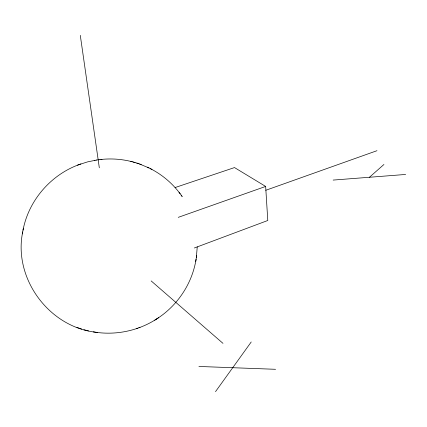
<?xml version="1.0" encoding="UTF-8"?>
<svg xmlns="http://www.w3.org/2000/svg" width="427" height="427" viewBox="0 0 427 427"><rect width="100%" height="100%" fill="white"/><g stroke="black" fill="none" stroke-linecap="round" stroke-linejoin="round"><path stroke-width="0.64" d="M197.253 246.881L196.313 257.796M22.7 231.92C13.125 278.073 48.587 326.58 95.237 332.169M156.629 318.98C177.386 305.812 192.23 283.597 196.073 259.28M195.747 261.383L196.639 255.677M23.037 230.121C28.625 200.428 50.866 174.776 79.225 164.544M22.332 233.895L23.4 228.189M215.518 391.634L251.22 341.974M369.446 177.264L383.942 164.475M93.278 331.87C114.996 335.691 138.081 331.032 156.576 319.006M154.681 320.229L158.641 317.677M194.328 247.986L267.788 220.492L265.653 186.439L234.498 167.571L175.07 187.56M79.326 164.518L87.578 161.881L96.678 160.018M77.495 165.19L80.895 163.931M265.727 190.303L376.966 150.704M178.24 217.354L265.653 186.439M138.802 327.797L139.997 327.376M136.613 328.576L137.643 328.214M94.687 160.338L95.045 160.285M96.507 160.04L100.164 159.549M101.605 159.399C111.895 158.358 122.384 159.18 132.386 161.806M99.961 159.575L101.989 159.356M333.156 180.077L405.65 174.456M198.918 366.462L275.575 369.302M95.744 332.233L97.543 332.505M83.943 329.735L88.554 330.92M133.331 162.057L138.401 163.594M130.753 161.374L135.097 162.527M139.538 163.989L148.991 167.955M136.789 163.039L141.268 164.587M76.903 327.381L79.214 328.187M79.47 328.278L81.658 329.041M150.315 168.622C162.922 175.001 173.874 184.597 181.934 196.201M147.438 167.176L151.953 169.444M151.169 280.929L222.985 343.361M179.025 192.225L180.119 193.719M181.171 195.16L182.297 196.698M80.292 35.366L99.32 167.806"/></g></svg>
